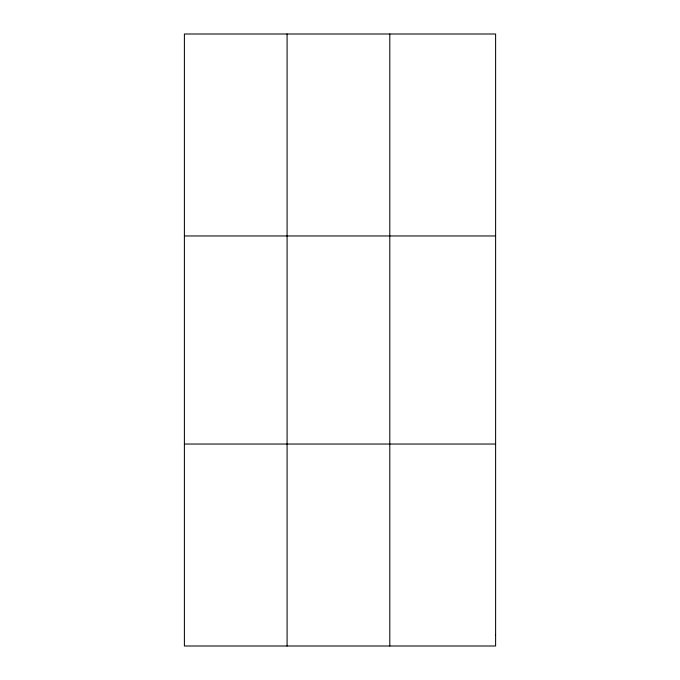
<?xml version="1.0" encoding="UTF-8"?>
<svg xmlns="http://www.w3.org/2000/svg" width="680" height="680" viewBox="0 0 680 680"><rect width="100%" height="100%" fill="white"/><g stroke="black" fill="none" stroke-linecap="round" stroke-linejoin="round"><path stroke-width="1.02" d="M287.087 34L287.087 646M389.793 34L389.793 646M184.391 235.96L495.61 235.96M184.391 444.04L495.61 444.04M495.61 634.78L495.61 646L184.391 646L184.391 34L495.61 34L495.61 634.78"/></g></svg>
